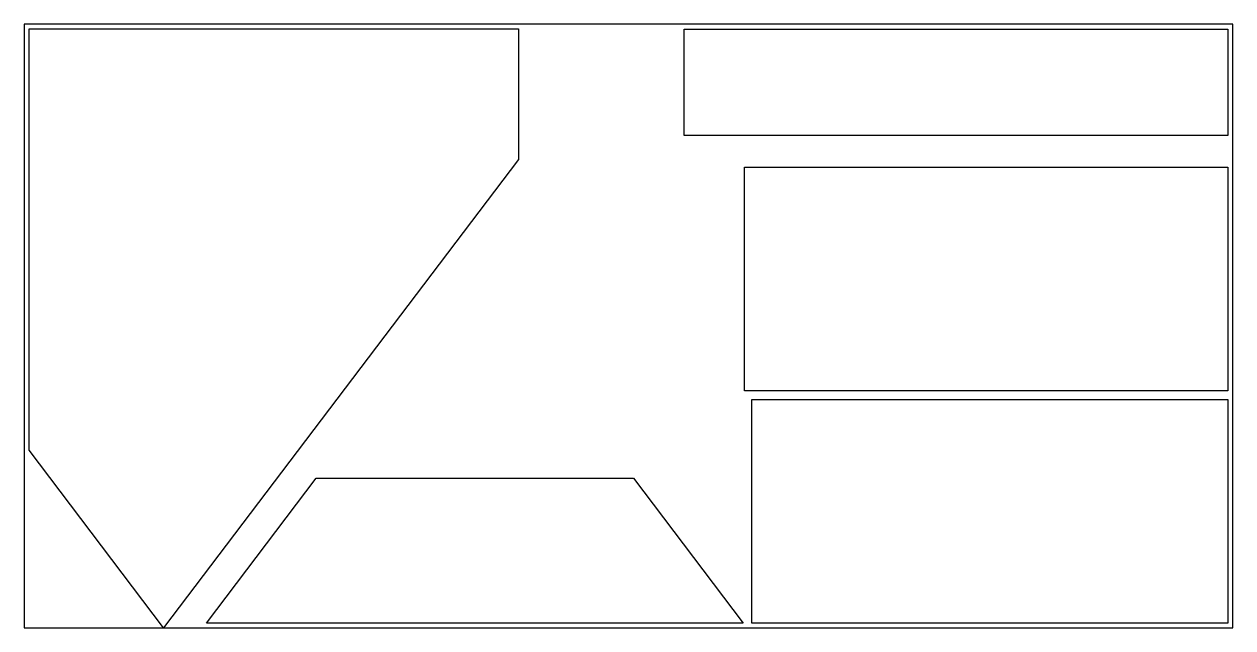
# Model space of a CAD drawing. Header units: metres. Extents: x 0 to 250, y 0 to 125.
import ezdxf

# ---------------------------------------------------------------- set-up
doc = ezdxf.new("R2010")
doc.units = ezdxf.units.M

msp = doc.modelspace()

# ---------------------------------------------------------------- linework, layer by layer
for p, q in [((250, 125), (0, 125)), ((0, 125), (0, 0)), ((1, 36.82), (1, 124)), ((1, 124), (102.22, 124)), ((102.22, 124), (102.22, 97)), ((136.5, 101.96), (136.5, 123.96)), ((136.5, 123.96), (249, 123.96)), ((249, 123.96), (249, 101.96)), ((250, 0), (250, 125)), ((249, 101.96), (136.5, 101.96)), ((102.22, 97), (28.85, 0)), ((149, 49.1), (149, 95.4)), ((149, 95.4), (249, 95.4)), ((249, 95.4), (249, 49.1)), ((249, 49.1), (149, 49.1)), ((150.5, 1), (150.5, 47.3)), ((150.5, 47.3), (249, 47.3)), ((249, 47.3), (249, 1)), ((28.85, 0), (1, 36.82)), ((37.71, 1), (60.4, 31)), ((60.4, 31), (126.01, 31)), ((126.01, 31), (148.7, 1)), ((0, 0), (250, 0)), ((148.7, 1), (37.71, 1)), ((249, 1), (150.5, 1))]:
    msp.add_line(p, q)

doc.saveas('drawing.dxf')
